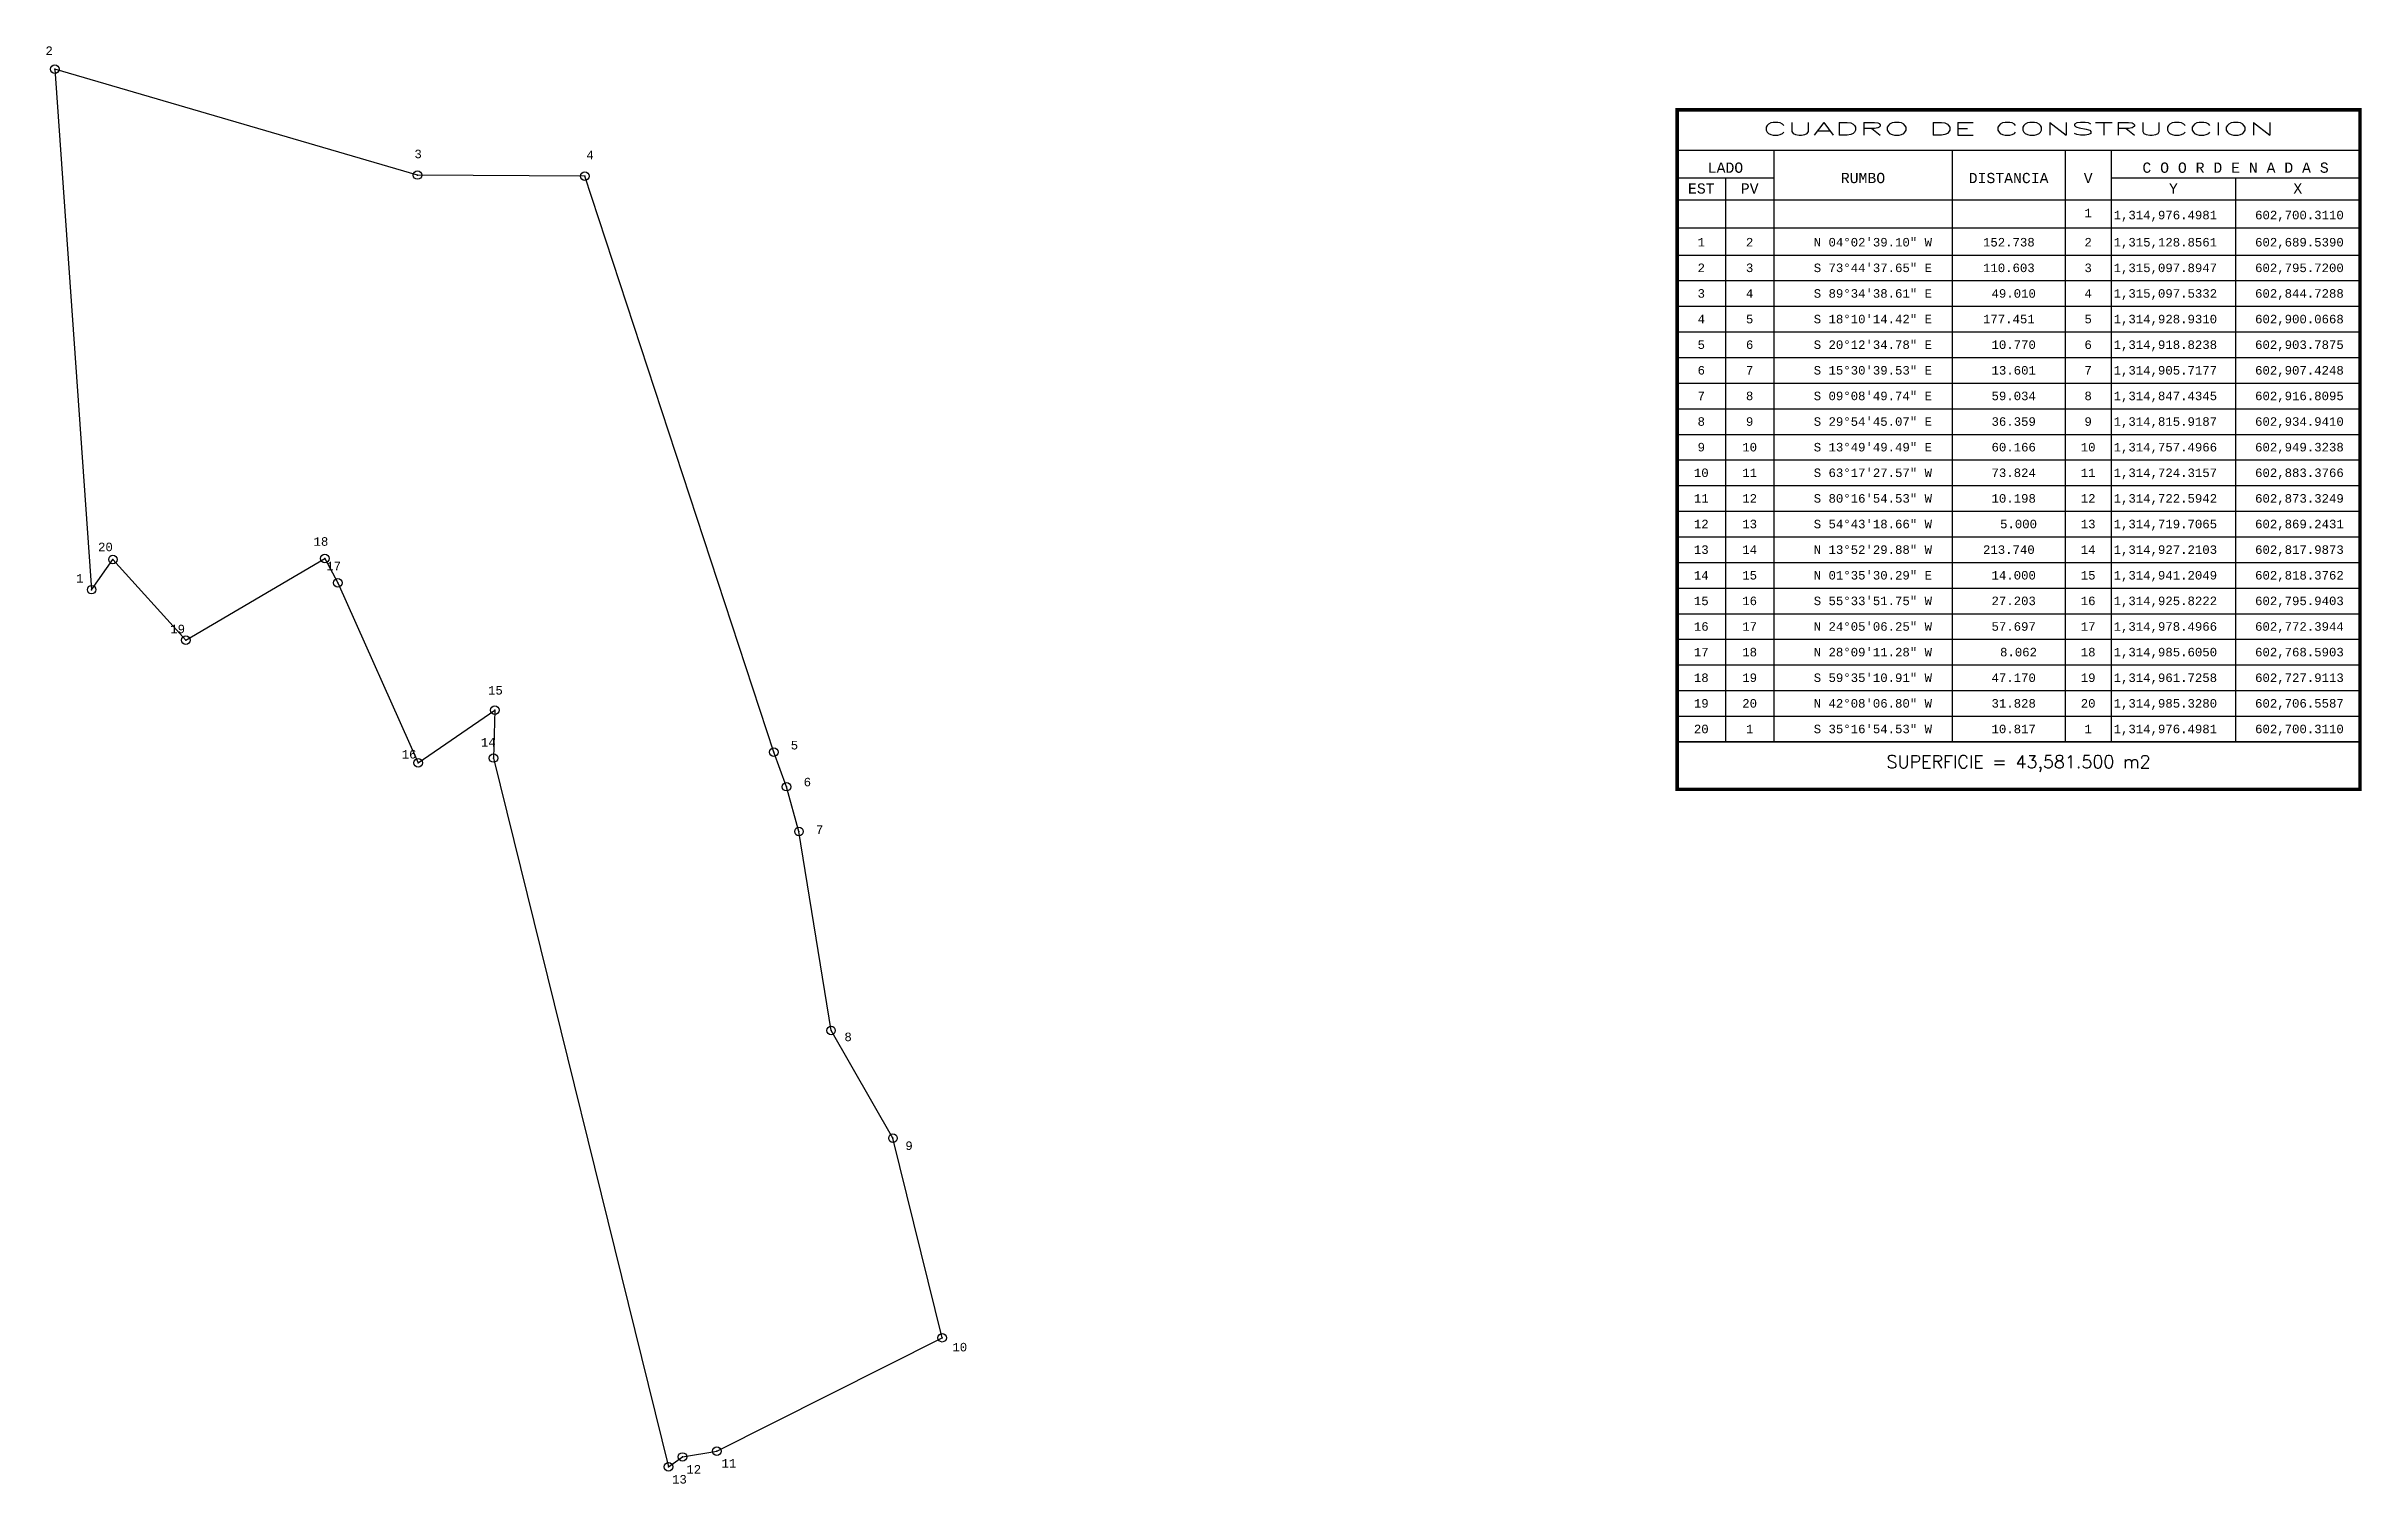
# Model space of a CAD drawing. Header units: millimetres. Extents: x 602687 to 603365, y 1314715 to 1315136.
import ezdxf
from ezdxf.enums import TextEntityAlignment as Align

# ---------------------------------------------------------------- set-up
doc = ezdxf.new("R2010")
doc.units = ezdxf.units.MM
doc.header["$PDMODE"] = 32
doc.header["$PDSIZE"] = 2.5
for name, color, linetype in [('CVL_CUADCON', 1, 'Continuous'), ('CVL_CUADCON_LIN', 8, 'Continuous'), ('CVL_CUADCON_TIT', 1, 'Continuous'), ('CVL_CUADCON_TX', 2, 'Continuous'), ('CVL_PUNTO', 2, 'Continuous'), ('CVL_PUNTO_NUM', 2, 'Continuous')]:
    doc.layers.add(name, color=color, linetype=linetype)
doc.styles.add('HUECA1', font='hueca1.shx')
doc.styles.add('MONOTXT4', font='monotxt4.shx')

msp = doc.modelspace()

# ---------------------------------------------------------------- linework, layer by layer
at = {"color": 7, "lineweight": 30, "ltscale": 0.5, "true_color": 0xffffff, "flags": 128}
msp.add_lwpolyline([(602869.24, 1314719.71), (602873.32, 1314722.59), (602883.38, 1314724.32), (602949.32, 1314757.5), (602934.94, 1314815.92), (602916.81, 1314847.43), (602907.42, 1314905.72), (602903.79, 1314918.82), (602900.07, 1314928.93), (602844.73, 1315097.53), (602795.72, 1315097.89), (602689.54, 1315128.86), (602700.31, 1314976.5), (602706.56, 1314985.33), (602727.91, 1314961.73), (602768.59, 1314985.61), (602772.39, 1314978.5), (602795.94, 1314925.82), (602818.38, 1314941.2), (602817.99, 1314927.21), (602869.24, 1314719.71)], dxfattribs=at)
at = {"layer": 'CVL_CUADCON', "color": 1, "linetype": 'Continuous', "const_width": 1, "flags": 128}
msp.add_lwpolyline([(603164.53, 1315116.97), (603364.46, 1315116.97), (603364.46, 1314918.05), (603164.53, 1314918.05)], close=True, dxfattribs=at)
at = {"layer": 'CVL_CUADCON', "color": 1, "linetype": 'Continuous', "const_width": 0.375, "flags": 128}
for points in [[(603164.53, 1315105.1), (603364.46, 1315105.1)], [(603164.53, 1315090.55), (603364.46, 1315090.55)], [(603164.53, 1314931.97), (603364.46, 1314931.97)]]:
    msp.add_lwpolyline(points, dxfattribs=at)
at = {"layer": 'CVL_CUADCON_LIN', "color": 8, "linetype": 'Continuous'}
for p, q in [((603192.85, 1315105.1), (603192.85, 1314931.97)), ((603245.03, 1315105.1), (603245.03, 1314931.97)), ((603278.14, 1315105.1), (603278.14, 1314931.97)), ((603291.6, 1315105.1), (603291.6, 1314931.97)), ((603164.53, 1315097.03), (603192.85, 1315097.03)), ((603178.68, 1315097.03), (603178.68, 1314931.97)), ((603291.6, 1315097.03), (603364.46, 1315097.03)), ((603328.03, 1315097.03), (603328.03, 1314931.97)), ((603164.53, 1315082.42), (603364.46, 1315082.42)), ((603164.53, 1315074.47), (603364.46, 1315074.47)), ((603164.53, 1315066.97), (603364.46, 1315066.97)), ((603164.53, 1315059.47), (603364.46, 1315059.47)), ((603164.53, 1315051.97), (603364.46, 1315051.97)), ((603164.53, 1315044.47), (603364.46, 1315044.47)), ((603164.53, 1315036.97), (603364.46, 1315036.97)), ((603164.53, 1315029.47), (603364.46, 1315029.47)), ((603164.53, 1315021.97), (603364.46, 1315021.97)), ((603164.53, 1315014.47), (603364.46, 1315014.47)), ((603164.53, 1315006.97), (603364.46, 1315006.97)), ((603164.53, 1314999.47), (603364.46, 1314999.47)), ((603164.53, 1314991.97), (603364.46, 1314991.97)), ((603164.53, 1314984.47), (603364.46, 1314984.47)), ((603164.53, 1314976.97), (603364.46, 1314976.97)), ((603164.53, 1314969.47), (603364.46, 1314969.47)), ((603164.53, 1314961.97), (603364.46, 1314961.97)), ((603164.53, 1314954.47), (603364.46, 1314954.47)), ((603164.53, 1314946.97), (603364.46, 1314946.97)), ((603164.53, 1314939.47), (603364.46, 1314939.47)), ((603164.53, 1314931.97), (603364.46, 1314931.97))]:
    msp.add_line(p, q, dxfattribs=at)
at = {"layer": 'CVL_PUNTO', "color": 2}
for p in [(602689.54, 1315128.86), (602795.72, 1315097.89), (602844.73, 1315097.53), (602706.56, 1314985.33), (602768.59, 1314985.61), (602772.39, 1314978.5), (602700.31, 1314976.5), (602727.91, 1314961.73), (602818.38, 1314941.2), (602795.94, 1314925.82), (602817.99, 1314927.21), (602900.07, 1314928.93), (602903.79, 1314918.82), (602907.42, 1314905.72), (602916.81, 1314847.43), (602934.94, 1314815.92), (602949.32, 1314757.5), (602873.32, 1314722.59), (602883.38, 1314724.32), (602869.24, 1314719.71)]:
    msp.add_point(p, dxfattribs=at)

# ---------------------------------------------------------------- texts
at = {"layer": 'CVL_CUADCON_TIT', "color": 1, "style": 'HUECA1', "width": 1.758658}
msp.add_text('CUADRO DE CONSTRUCCION', height=3.75, dxfattribs=at).set_placement((603189.53, 1315109.55), (603339.46, 1315109.55), align=Align.FIT)
at = {"layer": 'CVL_CUADCON_TIT', "color": 1, "style": 'MONOTXT4'}
for s, p in [('LADO', (603178.68, 1315098.55)), ('C O O R D E N A D A S', (603328.03, 1315098.55)), ('EST', (603171.6, 1315092.46)), ('PV', (603185.78, 1315092.46)), ('Y', (603309.83, 1315092.46)), ('X', (603346.25, 1315092.46))]:
    msp.add_text(s, height=3, dxfattribs=at).set_placement(p, align=Align.CENTER)
at = {"layer": 'CVL_CUADCON_TIT', "color": 1}
for s, height, style, p in [('RUMBO', 3, 'MONOTXT4', (603218.95, 1315097.02)), ('DISTANCIA', 3, 'MONOTXT4', (603261.58, 1315097.02)), ('V', 3, 'MONOTXT4', (603284.88, 1315097.02)), ('SUPERFICIE = 43,581.500 m2', 3.75, 'HUECA1', (603264.49, 1314925.55))]:
    msp.add_text(s, height=height, dxfattribs=dict(at, style=style)).set_placement(p, align=Align.MIDDLE)
at = {"layer": 'CVL_CUADCON_TX', "color": 2, "style": 'MONOTXT4'}
for s, p in [('1', (603284.87, 1315085.54)), ('1', (603171.6, 1315076.97)), ('2', (603185.76, 1315076.97)), ('2', (603284.87, 1315076.97)), ('2', (603171.6, 1315069.47)), ('3', (603185.76, 1315069.47)), ('3', (603284.87, 1315069.47)), ('3', (603171.6, 1315061.97)), ('4', (603185.76, 1315061.97)), ('4', (603284.87, 1315061.97)), ('4', (603171.6, 1315054.47)), ('5', (603185.76, 1315054.47)), ('5', (603284.87, 1315054.47)), ('5', (603171.6, 1315046.97)), ('6', (603185.76, 1315046.97)), ('6', (603284.87, 1315046.97)), ('6', (603171.6, 1315039.47)), ('7', (603185.76, 1315039.47)), ('7', (603284.87, 1315039.47)), ('7', (603171.6, 1315031.97)), ('8', (603185.76, 1315031.97)), ('8', (603284.87, 1315031.97)), ('8', (603171.6, 1315024.47)), ('9', (603185.76, 1315024.47)), ('9', (603284.87, 1315024.47)), ('9', (603171.6, 1315016.97)), ('10', (603185.76, 1315016.97)), ('10', (603284.87, 1315016.97)), ('10', (603171.6, 1315009.47)), ('11', (603185.76, 1315009.47)), ('11', (603284.87, 1315009.47)), ('11', (603171.6, 1315001.97)), ('12', (603185.76, 1315001.97)), ('12', (603284.87, 1315001.97)), ('12', (603171.6, 1314994.47)), ('13', (603185.76, 1314994.47)), ('13', (603284.87, 1314994.47)), ('13', (603171.6, 1314986.97)), ('14', (603185.76, 1314986.97)), ('14', (603284.87, 1314986.97)), ('14', (603171.6, 1314979.47)), ('15', (603185.76, 1314979.47)), ('15', (603284.87, 1314979.47)), ('15', (603171.6, 1314971.97)), ('16', (603185.76, 1314971.97)), ('16', (603284.87, 1314971.97)), ('16', (603171.6, 1314964.47)), ('17', (603185.76, 1314964.47)), ('17', (603284.87, 1314964.47)), ('17', (603171.6, 1314956.97)), ('18', (603185.76, 1314956.97)), ('18', (603284.87, 1314956.97)), ('18', (603171.6, 1314949.47)), ('19', (603185.76, 1314949.47)), ('19', (603284.87, 1314949.47)), ('19', (603171.6, 1314941.97)), ('20', (603185.76, 1314941.97)), ('20', (603284.87, 1314941.97)), ('20', (603171.6, 1314934.47)), ('1', (603185.76, 1314934.47)), ('1', (603284.87, 1314934.47))]:
    msp.add_text(s, height=2.5, dxfattribs=at).set_placement(p, align=Align.CENTER)
for s, p in [('1,314,976.4981', (603292.33, 1315084.92)), ('602,700.3110', (603333.75, 1315084.92)), ('N 04%%d02\'39.10" W', (603204.53, 1315076.97)), ('152.738', (603254.08, 1315076.97)), ('1,315,128.8561', (603292.33, 1315076.97)), ('602,689.5390', (603333.75, 1315076.97)), ('S 73%%d44\'37.65" E', (603204.53, 1315069.47)), ('110.603', (603254.08, 1315069.47)), ('1,315,097.8947', (603292.33, 1315069.47)), ('602,795.7200', (603333.75, 1315069.47)), ('S 89%%d34\'38.61" E', (603204.53, 1315061.97)), ('49.010', (603256.58, 1315061.97)), ('1,315,097.5332', (603292.33, 1315061.97)), ('602,844.7288', (603333.75, 1315061.97)), ('S 18%%d10\'14.42" E', (603204.53, 1315054.47)), ('177.451', (603254.08, 1315054.47)), ('1,314,928.9310', (603292.33, 1315054.47)), ('602,900.0668', (603333.75, 1315054.47)), ('S 20%%d12\'34.78" E', (603204.53, 1315046.97)), ('10.770', (603256.58, 1315046.97)), ('1,314,918.8238', (603292.33, 1315046.97)), ('602,903.7875', (603333.75, 1315046.97)), ('S 15%%d30\'39.53" E', (603204.53, 1315039.47)), ('13.601', (603256.58, 1315039.47)), ('1,314,905.7177', (603292.33, 1315039.47)), ('602,907.4248', (603333.75, 1315039.47)), ('S 09%%d08\'49.74" E', (603204.53, 1315031.97)), ('59.034', (603256.58, 1315031.97)), ('1,314,847.4345', (603292.33, 1315031.97)), ('602,916.8095', (603333.75, 1315031.97)), ('S 29%%d54\'45.07" E', (603204.53, 1315024.47)), ('36.359', (603256.58, 1315024.47)), ('1,314,815.9187', (603292.33, 1315024.47)), ('602,934.9410', (603333.75, 1315024.47)), ('S 13%%d49\'49.49" E', (603204.53, 1315016.97)), ('60.166', (603256.58, 1315016.97)), ('1,314,757.4966', (603292.33, 1315016.97)), ('602,949.3238', (603333.75, 1315016.97)), ('S 63%%d17\'27.57" W', (603204.53, 1315009.47)), ('73.824', (603256.58, 1315009.47)), ('1,314,724.3157', (603292.33, 1315009.47)), ('602,883.3766', (603333.75, 1315009.47)), ('S 80%%d16\'54.53" W', (603204.53, 1315001.97)), ('10.198', (603256.58, 1315001.97)), ('1,314,722.5942', (603292.33, 1315001.97)), ('602,873.3249', (603333.75, 1315001.97)), ('S 54%%d43\'18.66" W', (603204.53, 1314994.47)), ('5.000', (603259.08, 1314994.47)), ('1,314,719.7065', (603292.33, 1314994.47)), ('602,869.2431', (603333.75, 1314994.47)), ('N 13%%d52\'29.88" W', (603204.53, 1314986.97)), ('213.740', (603254.08, 1314986.97)), ('1,314,927.2103', (603292.33, 1314986.97)), ('602,817.9873', (603333.75, 1314986.97)), ('N 01%%d35\'30.29" E', (603204.53, 1314979.47)), ('14.000', (603256.58, 1314979.47)), ('1,314,941.2049', (603292.33, 1314979.47)), ('602,818.3762', (603333.75, 1314979.47)), ('S 55%%d33\'51.75" W', (603204.53, 1314971.97)), ('27.203', (603256.58, 1314971.97)), ('1,314,925.8222', (603292.33, 1314971.97)), ('602,795.9403', (603333.75, 1314971.97)), ('N 24%%d05\'06.25" W', (603204.53, 1314964.47)), ('57.697', (603256.58, 1314964.47)), ('1,314,978.4966', (603292.33, 1314964.47)), ('602,772.3944', (603333.75, 1314964.47)), ('N 28%%d09\'11.28" W', (603204.53, 1314956.97)), ('8.062', (603259.08, 1314956.97)), ('1,314,985.6050', (603292.33, 1314956.97)), ('602,768.5903', (603333.75, 1314956.97)), ('S 59%%d35\'10.91" W', (603204.53, 1314949.47)), ('47.170', (603256.58, 1314949.47)), ('1,314,961.7258', (603292.33, 1314949.47)), ('602,727.9113', (603333.75, 1314949.47)), ('N 42%%d08\'06.80" W', (603204.53, 1314941.97)), ('31.828', (603256.58, 1314941.97)), ('1,314,985.3280', (603292.33, 1314941.97)), ('602,706.5587', (603333.75, 1314941.97)), ('S 35%%d16\'54.53" W', (603204.53, 1314934.47)), ('10.817', (603256.58, 1314934.47)), ('1,314,976.4981', (603292.33, 1314934.47)), ('602,700.3110', (603333.75, 1314934.47))]:
    msp.add_text(s, height=2.5, dxfattribs=at).set_placement(p)
at = {"layer": 'CVL_PUNTO_NUM', "color": 2, "style": 'MONOTXT4'}
for s, p in [('2', (602686.79, 1315133.03)), ('3', (602794.82, 1315102.81)), ('4', (602845.17, 1315102.51)), ('20', (602702.19, 1314987.76)), ('18', (602765.28, 1314989.35)), ('1', (602695.77, 1314978.59)), ('17', (602769, 1314982.17)), ('19', (602723.33, 1314963.74)), ('15', (602816.37, 1314945.79)), ('14', (602814.29, 1314930.58)), ('5', (602905, 1314929.73)), ('16', (602791.1, 1314927.07)), ('6', (602908.79, 1314918.92)), ('7', (602912.37, 1314904.99)), ('8', (602920.72, 1314844.32)), ('9', (602938.56, 1314812.46)), ('10', (602952.33, 1314753.5)), ('11', (602884.74, 1314719.5)), ('13', (602870.25, 1314714.81)), ('12', (602874.44, 1314717.72))]:
    msp.add_text(s, height=2.5, dxfattribs=at).set_placement(p)

doc.saveas('drawing.dxf')
